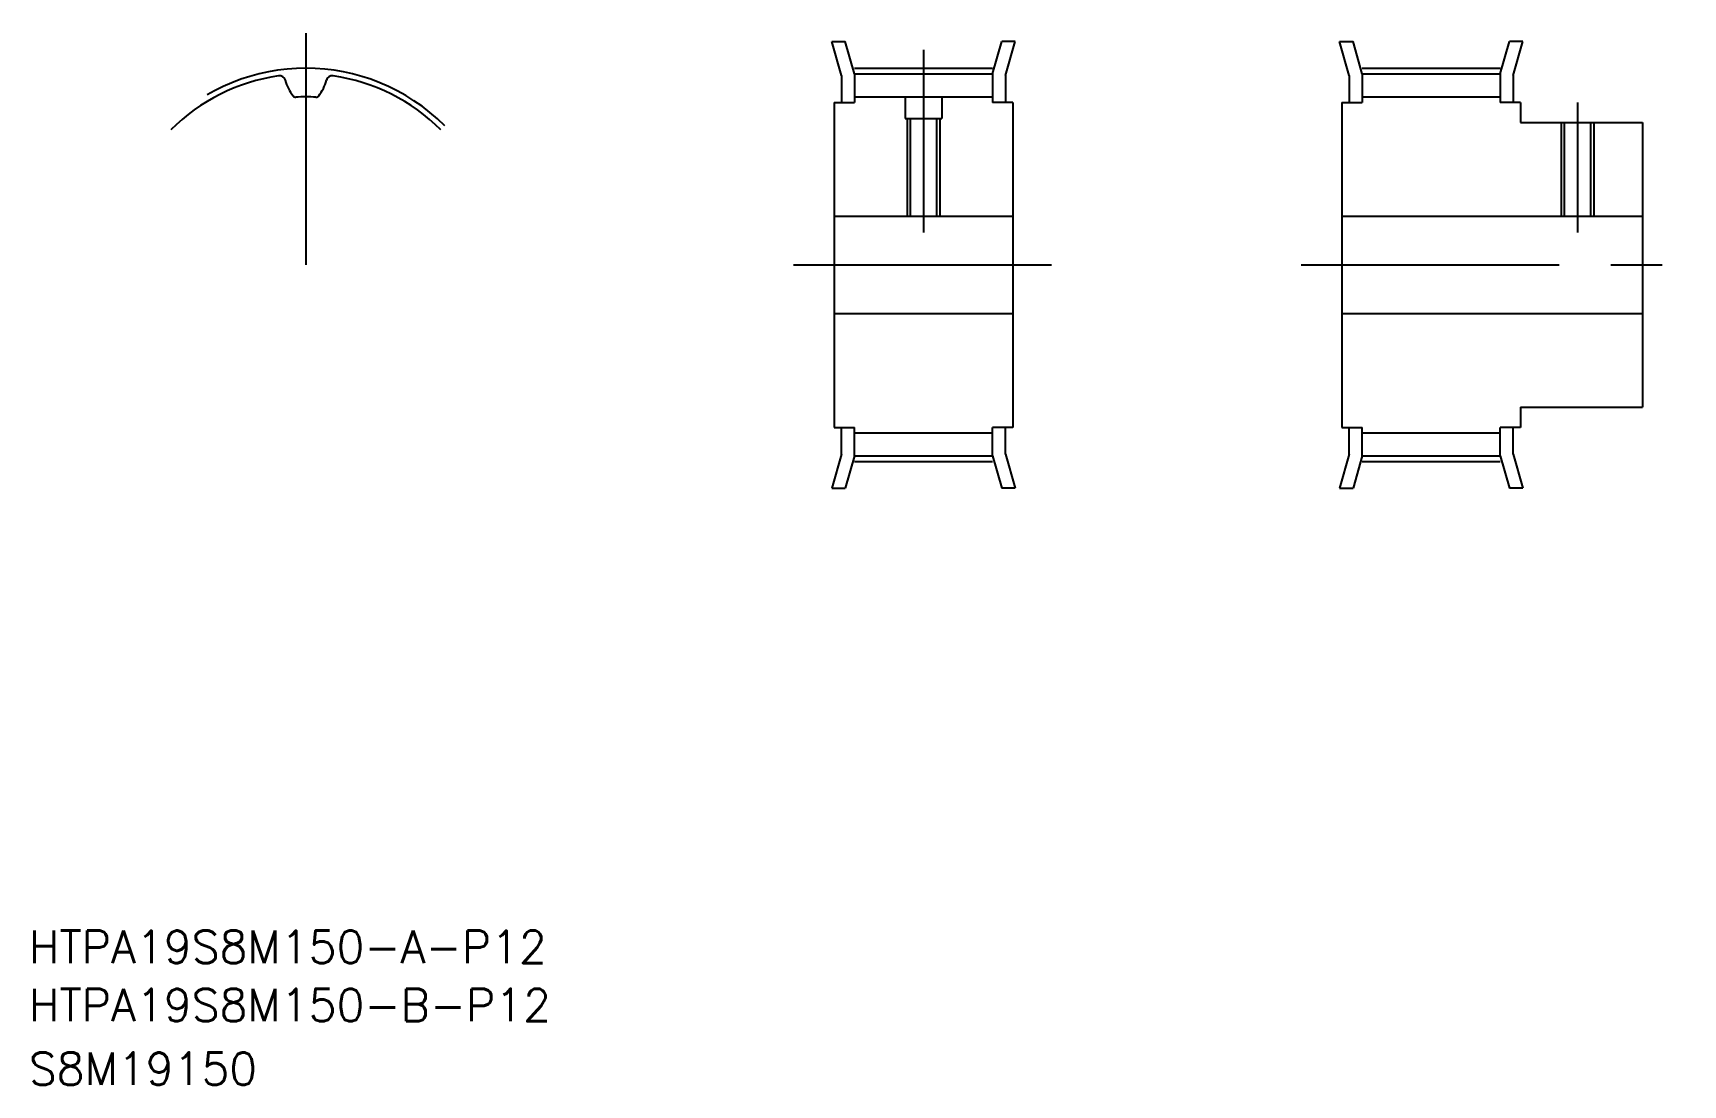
# Model space of a CAD drawing. Extents: x 11 to 214, y 10 to 139.
import ezdxf

# ---------------------------------------------------------------- set-up
doc = ezdxf.new("R2010")
doc.units = 0
doc.linetypes.add('CENTER', pattern=[50.8, 31.75, -6.35, 6.35, -6.35])
doc.linetypes.add('DASHED', pattern=[19.05, 12.7, -6.35])
doc.layers.get('0').update_dxf_attribs({"linetype": 'CONTINUOUS'})
doc.layers.add('CENTER', color=1, linetype='CENTER')
doc.styles.get("Standard").update_dxf_attribs({"font": 'txt.shx'})

msp = doc.modelspace()

# ---------------------------------------------------------------- linework, layer by layer
at = {"color": 7, "linetype": 'CONTINUOUS'}
for p, q in [((110.05, 134.24), (108.86, 138.44)), ((108.86, 138.44), (110.51, 138.44)), ((111.65, 134.45), (110.51, 138.44)), ((128.65, 134.45), (129.78, 138.44)), ((131.43, 138.44), (129.78, 138.44)), ((130.25, 134.24), (131.43, 138.44)), ((172.57, 134.24), (171.38, 138.44)), ((171.38, 138.44), (173.04, 138.44)), ((174.17, 134.45), (173.04, 138.44)), ((191.17, 134.45), (192.3, 138.44)), ((193.95, 138.44), (192.3, 138.44)), ((192.77, 134.24), (193.95, 138.44)), ((110.05, 134.24), (110.05, 130.94)), ((111.65, 134.45), (128.65, 134.45)), ((111.65, 134.45), (111.65, 130.94)), ((128.65, 134.45), (128.65, 130.94)), ((130.25, 134.24), (130.25, 130.94)), ((172.57, 134.24), (172.57, 130.94)), ((174.17, 134.45), (191.17, 134.45)), ((174.17, 134.45), (174.17, 130.94)), ((191.17, 134.45), (191.17, 130.94)), ((192.77, 134.24), (192.77, 130.94)), ((109.15, 130.94), (109.15, 90.94)), ((109.15, 130.94), (111.65, 130.94)), ((111.65, 131.62), (128.65, 131.62)), ((131.15, 130.94), (128.65, 130.94)), ((131.15, 130.94), (131.15, 90.94)), ((171.67, 130.94), (171.67, 90.94)), ((171.67, 130.94), (174.17, 130.94)), ((174.17, 131.62), (191.17, 131.62)), ((193.67, 130.94), (191.17, 130.94)), ((193.67, 130.94), (193.67, 128.44)), ((193.67, 128.44), (208.67, 128.44)), ((208.67, 128.44), (208.67, 93.44)), ((208.67, 119.94), (208.67, 119.94)), ((109.15, 116.94), (131.15, 116.94)), ((171.67, 116.94), (208.67, 116.94)), ((208.67, 110.94), (208.67, 110.94)), ((109.15, 104.94), (131.15, 104.94)), ((171.67, 104.94), (208.67, 104.94)), ((193.67, 93.44), (193.67, 90.94)), ((193.67, 93.44), (208.67, 93.44)), ((109.15, 90.94), (111.65, 90.94)), ((110.05, 87.65), (110.05, 90.94)), ((111.65, 87.44), (111.65, 90.94)), ((111.65, 90.27), (128.65, 90.27)), ((128.65, 87.44), (128.65, 90.94)), ((131.15, 90.94), (128.65, 90.94)), ((130.25, 87.65), (130.25, 90.94)), ((171.67, 90.94), (174.17, 90.94)), ((172.57, 87.65), (172.57, 90.94)), ((174.17, 87.44), (174.17, 90.94)), ((174.17, 90.27), (191.17, 90.27)), ((193.67, 90.94), (191.17, 90.94)), ((191.17, 87.44), (191.17, 90.94)), ((192.77, 87.65), (192.77, 90.94)), ((110.05, 87.65), (108.86, 83.44)), ((111.65, 87.44), (110.51, 83.44)), ((111.65, 87.44), (128.65, 87.44)), ((128.65, 87.44), (129.78, 83.44)), ((130.25, 87.65), (131.43, 83.44)), ((172.57, 87.65), (171.38, 83.44)), ((174.17, 87.44), (173.04, 83.44)), ((174.17, 87.44), (191.17, 87.44)), ((191.17, 87.44), (192.3, 83.44)), ((192.77, 87.65), (193.95, 83.44)), ((108.86, 83.44), (110.51, 83.44)), ((131.43, 83.44), (129.78, 83.44)), ((171.38, 83.44), (173.04, 83.44)), ((193.95, 83.44), (192.3, 83.44))]:
    msp.add_line(p, q, dxfattribs=at)
at = {"color": 3, "linetype": 'DASHED'}
for p, q in [((117.9, 131.62), (117.9, 128.94)), ((122.4, 131.62), (122.4, 128.94)), ((117.9, 128.94), (122.4, 128.94)), ((118.15, 128.94), (118.15, 116.94)), ((118.53, 128.94), (118.53, 116.94)), ((121.77, 128.94), (121.77, 116.94)), ((122.15, 128.94), (122.15, 116.94)), ((198.67, 128.44), (198.67, 116.94)), ((199.05, 128.44), (199.05, 116.94)), ((202.29, 128.44), (202.29, 116.94)), ((202.67, 128.44), (202.67, 116.94))]:
    msp.add_line(p, q, dxfattribs=at)
at = {"color": 7, "linetype": 'CONTINUOUS'}
for centre, radius, start, end in [((44.11, 110.94), 23.5, 98.2205, 135), ((40.86, 133.46), 0.75, 14.6454, 98.2205), ((47.36, 133.46), 0.75, 81.7795, 165.3546), ((44.11, 110.94), 23.5, 45, 81.7795), ((46.71, 134.99), 5.3, 194.6454, 217.9561), ((41.51, 134.99), 5.3, 322.0439, 345.3546), ((42.85, 131.98), 0.4, 217.9561, 273.4374), ((44.11, 110.94), 20.67, 90, 93.4374), ((44.11, 110.94), 20.67, 86.5626, 90), ((45.38, 131.98), 0.4, 266.5626, 322.0439)]:
    msp.add_arc(centre, radius, start, end, dxfattribs=at)
at = {"layer": 'CENTER', "color": 1, "linetype": 'CENTER'}
for p, q in [((44.11, 139.47), (44.11, 110.94)), ((120.15, 137.41), (120.15, 114.94)), ((111.65, 135.13), (128.65, 135.13)), ((174.17, 135.13), (191.17, 135.13)), ((200.67, 130.94), (200.67, 114.94)), ((104.15, 110.94), (136.15, 110.94)), ((166.67, 110.94), (213.67, 110.94)), ((111.65, 86.75), (128.65, 86.75)), ((174.17, 86.75), (191.17, 86.75))]:
    msp.add_line(p, q, dxfattribs=at)
msp.add_arc((44.11, 110.94), 24.19, 45, 135, dxfattribs=at)

# ---------------------------------------------------------------- texts
at = {"color": 7, "linetype": 'CONTINUOUS'}
for s, p in [('HTPA19S8M150-A-P12', (10, 25)), ('HTPA19S8M150-B-P12', (10, 17.84)), ('S8M19150', (10, 10))]:
    msp.add_text(s, height=4, dxfattribs=at).set_placement(p)

doc.saveas('drawing.dxf')
